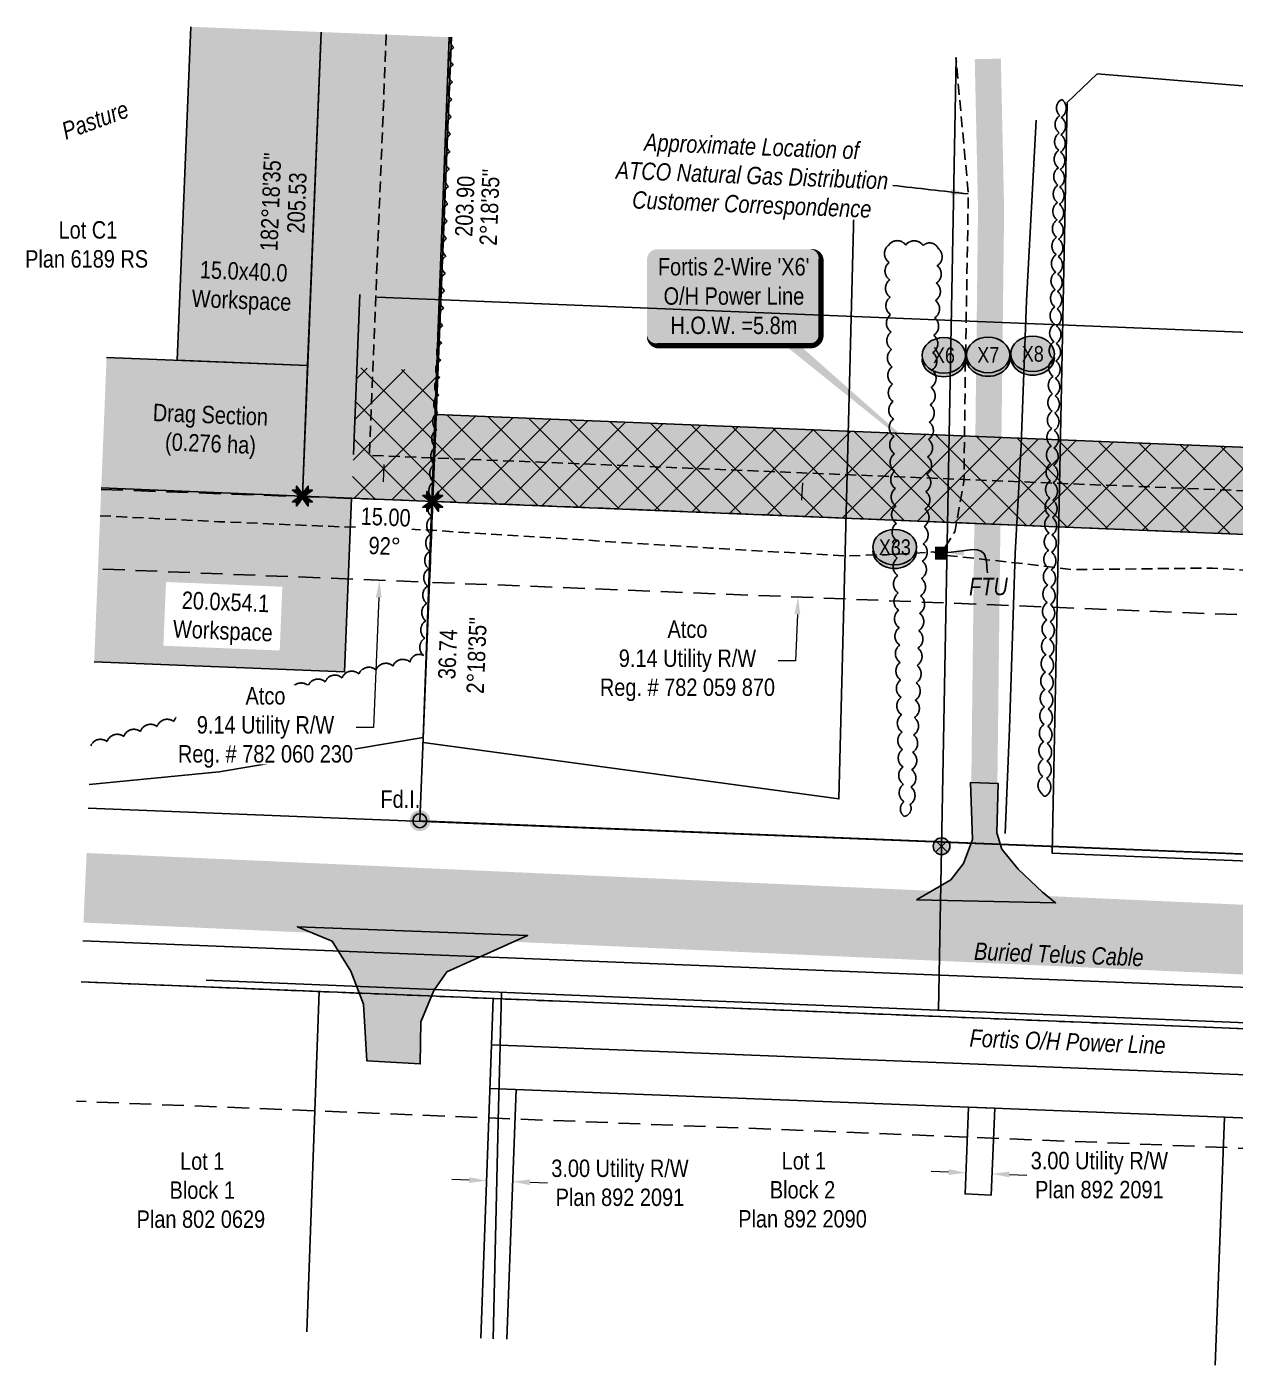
# Model space of a CAD drawing. Extents: x 309252 to 321570, y 5809412 to 5814891.
# Drawn here: x 312751 to 313446, y 5814014 to 5814783 of the extents above; entities that cross this region are included whole.
import ezdxf
from ezdxf.enums import TextEntityAlignment as Align

# ---------------------------------------------------------------- set-up
doc = ezdxf.new("R2010")
doc.units = 0
doc.header["$LTSCALE"] = 5
doc.header["$PDSIZE"] = 0.5
for name, pattern in [('0', [1, 1, 0]), ('foc-FLOWLINE', [3.75, 2.5, -1.25]), ('foc-TIELINE', [1.875, 1.25, -0.625]), ('UG_PIPE', [1.875, 1.25, -0.625])]:
    doc.linetypes.add(name, pattern=pattern)
doc.layers.get('Defpoints').update_dxf_attribs({"color": 9})
for name, color, linetype in [('AS-FENCE', 48, 'foc-FENCE'), ('AS-PIPE-UG', 44, 'UG_PIPE'), ('AS-PIPE-UG-T', 44, 'Continuous'), ('AS-POWER', 104, 'foc-POWER'), ('AS-POWER-EXISTING-PP', 72, 'Continuous'), ('AS-POWER-T', 104, 'Continuous'), ('AS-ROADS', 254, 'Continuous'), ('AS-TELEPHONE', 224, 'foc-TEL'), ('AS-TELEPHONE-T', 224, 'Continuous'), ('F-EZE', 190, 'foc-FLOWLINE'), ('F-RW', 190, 'Continuous'), ('L-BD', 7, 'Continuous'), ('L-BD1', 253, 'Continuous'), ('L-MON', 1, 'Continuous'), ('L-SEC', 7, 'Continuous'), ('L-TITLEDB', 4, 'Continuous'), ('L-TITLEDB-T', 4, 'Continuous'), ('P-CROSSINGS', 250, 'Continuous'), ('P-PROPOSED', 10, 'Continuous'), ('P-PROPOSED-H', 21, 'Continuous'), ('P-TEMP-BLUE-BORE-H', 131, 'Continuous'), ('P-TEMP-H', 41, 'Continuous'), ('P-TEMP-NO CUT-H', 104, 'Continuous'), ('P-TEMP-NO CUT-T', 143, 'Continuous'), ('P-TEMP_ACCESS ROAD', 46, 'Continuous'), ('P-TEMP_WORKSPACE', 46, 'Continuous'), ('T-BUSH', 110, '0'), ('T-TIE', 201, 'foc-TIELINE')]:
    doc.layers.add(name, color=color, linetype=linetype)
for name, color, linetype, lineweight in [('F-EZE-T', 190, 'Continuous', 9), ('F-RW-T', 190, 'Continuous', 9), ('P-TEMP-T', 46, 'Continuous', 18), ('T-TEXT', 48, 'Continuous', 18)]:
    doc.layers.add(name, color=color, linetype=linetype, lineweight=lineweight)
doc.styles.add('175L', font='ARIALN.TTF', dxfattribs={"height": 20})
doc.styles.add('80', font='ARIALN.TTF', dxfattribs={"height": 10})
doc.styles.add('80CG', font='ARIALN.TTF', dxfattribs={"height": 10})
doc.styles.add('80L', font='ARIALN.TTF', dxfattribs={"height": 10})
doc.styles.add('80LS', font='ARIALNI.TTF', dxfattribs={"height": 10})
doc.styles.add('BOLD', font='ARIALNB.TTF')
doc.styles.add('Crossing', font='ARIALN.TTF', dxfattribs={"height": 10})
doc.styles.add('foc-LtypeFont', font='ARIALN.TTF', dxfattribs={"height": 7.35})
doc.linetypes.add('foc-FENCE', pattern='A,10,-1,["X",foc-LtypeFont,S=0.2,R=0,X=-0.625,Y=-0.75],-1.24', length=12.24)
doc.linetypes.add('foc-POWER', pattern='A,6,-1,["P",foc-LtypeFont,S=0.2,R=0,X=-0.625,Y=-0.75],-1.24,4', length=12.24)
doc.linetypes.add('foc-TEL', pattern='A,2,-1,["T",foc-LtypeFont,S=0.2,R=0,X=-0.425,Y=-0.75],-1.24,8', length=12.24)
doc.dimstyles.new('Compass 5 000', dxfattribs={"dimscale": 5, "dimtxt": 9, "dimasz": 2, "dimexe": 0.2, "dimexo": 0.0625, "dimgap": 0.5, "dimtad": 0, "dimtih": 1, "dimtoh": 1, "dimzin": 0, "dimdsep": 46, "dimtxsty": '80CG', "dimcen": 0.1, "dimse1": 1, "dimse2": 1, "dimclrd": 256, "dimclrt": 256, "dimaunit": 1, "dimadec": 4, "dimazin": 0, "dimtfac": 0.06, "dimtofl": 0, "dimtmove": 0, "dimatfit": 1, "dimfxl": 0.2, "dimtolj": 1, "dimtzin": 0, "dimlwd": -1, "dimarcsym": 0})

# ---------------------------------------------------------------- blocks, each defined once
blk = doc.blocks.new('POWERPOLE')
h = blk.add_hatch(color=255)
edge = h.paths.add_edge_path()
edge.add_arc((0, 0), 0.96, 0, 360)
at = {"linetype": 'Continuous'}
for p, q in [((0.68, -0.68), (-0.68, 0.68)), ((-0.68, -0.68), (0.68, 0.68))]:
    blk.add_line(p, q, dxfattribs=at)
blk.add_circle((0, 0), 0.96, dxfattribs=at)
blk = doc.blocks.new('fdia')
at = {"color": 255, "const_width": 1}
blk.add_lwpolyline([(-0.5, 0, 1), (0.5, 0, 1)], format="xyb", close=True, dxfattribs=at)
blk = doc.blocks.new('Fdiaa')
blk.add_blockref('fdia', (0, 0))
blk = doc.blocks.new('fdib')
at = {"color": 1, "const_width": 1.6}
blk.add_lwpolyline([(-0.4, 0, 1), (0.4, 0, 1)], format="xyb", close=True, dxfattribs=at)
at = {"color": 1}
blk.add_circle((0, 0), 0.8, dxfattribs=at)
blk = doc.blocks.new('Fdibb')
blk.add_blockref('fdib', (0, 0))
blk = doc.blocks.new('fdicc')
for name in ['Fdibb', 'Fdiaa']:
    blk.add_blockref(name, (0, 0))
blk = doc.blocks.new('FDI')
blk.add_blockref('fdicc', (0, 0))
blk = doc.blocks.new('TEMP')
h = blk.add_hatch(color=255)
h.dxf.hatch_style = 1
h.paths.add_polyline_path([(0, 0.25), (-0.67, 1.15), (-0.67, 0.67), (-1.15, 0.67), (-0.25, 0), (-1.15, -0.67), (-0.67, -0.67), (-0.67, -1.15), (0, -0.25), (0.67, -1.15), (0.67, -0.67), (1.15, -0.67), (0.25, 0), (1.15, 0.67), (0.67, 0.67), (0.67, 1.15)])
h.paths.add_polyline_path([(0.57, 0.85), (0.57, 0.57), (0.85, 0.57), (0.08, 0), (0.85, -0.57), (0.57, -0.57), (0.57, -0.85), (0, -0.08), (-0.57, -0.85), (-0.57, -0.57), (-0.85, -0.57), (-0.08, 0), (-0.85, 0.57), (-0.57, 0.57), (-0.57, 0.85), (0, 0.08)], flags=16)
h = blk.add_hatch(color=1)
h.dxf.hatch_style = 1
h.paths.add_polyline_path([(0, 0.08), (-0.57, 0.85), (-0.57, 0.57), (-0.85, 0.57), (-0.08, 0), (-0.85, -0.57), (-0.57, -0.57), (-0.57, -0.85), (0, -0.08), (0.57, -0.85), (0.57, -0.57), (0.85, -0.57), (0.08, 0), (0.85, 0.57), (0.57, 0.57), (0.57, 0.85)])
at = {"color": 1}
for p, q in [((-0.08, 0), (0.08, 0)), ((0, 0.08), (0, -0.08))]:
    blk.add_line(p, q, dxfattribs=at)
at = {"color": 255, "flags": 128}
blk.add_lwpolyline([(-0.25, 0), (-1.15, 0.67), (-0.67, 0.67), (-0.67, 1.15), (0, 0.25), (0.67, 1.15), (0.67, 0.67), (1.15, 0.67), (0.25, 0), (1.15, -0.67), (0.67, -0.67), (0.67, -1.15), (0, -0.25), (-0.67, -1.15), (-0.67, -0.67), (-1.15, -0.67)], close=True, dxfattribs=at)
at = {"color": 1, "flags": 128}
blk.add_lwpolyline([(-0.08, 0), (-0.85, 0.57), (-0.57, 0.57), (-0.57, 0.85), (0, 0.08), (0.57, 0.85), (0.57, 0.57), (0.85, 0.57), (0.08, 0), (0.85, -0.57), (0.57, -0.57), (0.57, -0.85), (0, -0.08), (-0.57, -0.85), (-0.57, -0.57), (-0.85, -0.57)], close=True, dxfattribs=at)
blk = doc.blocks.new('*D497')
at = {"layer": 'Defpoints', "color": 0, "transparency": 16777216}
for p in [(312942.46, 5814628.12), (312937.74, 5814512.24), (314165.55, 5814462.25)]:
    blk.add_point(p, dxfattribs=at)
at = {"layer": 'P-TEMP-NO CUT-T', "color": 0, "lineweight": -2, "transparency": 16777216}
for p, q in [((312938.76, 5814537.22), (312942.5, 5814629.12)), ((314166.57, 5814487.23), (314170.31, 5814579.13))]:
    blk.add_line(p, q, dxfattribs=at)
at = {"layer": 'P-TEMP-NO CUT-T', "transparency": 16777216}
for p, q in [((312952.45, 5814627.72), (313494.2, 5814605.66)), ((314160.28, 5814578.54), (313652.23, 5814599.23))]:
    blk.add_line(p, q, dxfattribs=at)
for points in [[(312952.52, 5814629.38), (312952.38, 5814626.05), (312942.46, 5814628.12)], [(314160.35, 5814580.21), (314160.21, 5814576.88), (314170.27, 5814578.14)]]:
    blk.add_solid(points, dxfattribs=at)
at = {"layer": 'P-TEMP-NO CUT-T', "transparency": 16777216, "insert": (313573.21, 5814602.44), "char_height": 10, "attachment_point": 5, "rotation": 357.66854, "style": 'BOLD'}
blk.add_mtext('\\A1;{\\H1.4x;NO CUT ZONE 245.8}', dxfattribs=at)
blk = doc.blocks.new('*D523')
at = {"layer": 'Defpoints', "color": 0, "transparency": 16777216}
for p in [(312962.07, 5814511.25), (312953.75, 5814465.01), (312960.2, 5814464.75)]:
    blk.add_point(p, dxfattribs=at)
at = {"layer": 'F-EZE-T', "transparency": 16777216}
for p, q in [((312956.02, 5814521.5), (312956.42, 5814531.49)), ((312953.35, 5814455.02), (312950.35, 5814380.41)), ((312950.35, 5814380.41), (312940.35, 5814380.41))]:
    blk.add_line(p, q, dxfattribs=at)
for points in [[(312954.35, 5814521.56), (312957.68, 5814521.43), (312955.61, 5814511.51)], [(312951.68, 5814455.08), (312955.01, 5814454.95), (312953.75, 5814465.01)]]:
    blk.add_solid(points, dxfattribs=at)
at = {"layer": 'F-EZE-T', "transparency": 16777216, "insert": (312888.25, 5814380.41), "char_height": 10, "attachment_point": 5, "style": '80CG', "bg_fill": 3, "box_fill_scale": 1.1, "bg_fill_color": 256, "bg_fill_true_color": 13158600, "bg_fill_transparency": 0}
blk.add_mtext('\\A1;Atco\\P9.14 Utility R/W\\PReg. # 782 060 230', dxfattribs=at)
blk = doc.blocks.new('*D524')
at = {"layer": 'Defpoints', "color": 0, "transparency": 16777216}
for p in [(313198.5, 5814500.93), (313194.31, 5814455.34), (313196.67, 5814455.25)]:
    blk.add_point(p, dxfattribs=at)
at = {"layer": 'F-EZE-T', "transparency": 16777216}
for p, q in [((313196.55, 5814511.02), (313196.95, 5814521.01)), ((313193.91, 5814445.35), (313192.84, 5814418.69)), ((313192.84, 5814418.69), (313182.84, 5814418.69))]:
    blk.add_line(p, q, dxfattribs=at)
for points in [[(313194.88, 5814511.08), (313198.21, 5814510.95), (313196.15, 5814501.02)], [(313192.24, 5814445.42), (313195.58, 5814445.29), (313194.31, 5814455.34)]]:
    blk.add_solid(points, dxfattribs=at)
at = {"layer": 'F-EZE-T', "transparency": 16777216, "insert": (313130.74, 5814418.69), "char_height": 10, "attachment_point": 5, "style": '80CG'}
blk.add_mtext('\\A1;Atco\\P9.14 Utility R/W\\PReg. # 782 059 870', dxfattribs=at)
blk = doc.blocks.new('*D525')
at = {"layer": 'Defpoints', "color": 0, "transparency": 16777216}
for p in [(313015.49, 5814125.49), (313030.48, 5814124.94), (313030.28, 5814119.41)]:
    blk.add_point(p, dxfattribs=at)
at = {"layer": 'F-RW-T', "transparency": 16777216}
for p, q in [((313005.29, 5814120.33), (312995.3, 5814120.7)), ((313040.27, 5814119.05), (313050.26, 5814118.68))]:
    blk.add_line(p, q, dxfattribs=at)
for points in [[(313005.35, 5814122), (313005.23, 5814118.67), (313015.29, 5814119.97)], [(313040.33, 5814120.71), (313040.21, 5814117.38), (313030.28, 5814119.41)]]:
    blk.add_solid(points, dxfattribs=at)
at = {"layer": 'F-RW-T', "transparency": 16777216, "insert": (313091.95, 5814118.68), "char_height": 10, "attachment_point": 5, "style": '80CG'}
blk.add_mtext('\\A1;3.00 Utility R/W\\PPlan 892 2091', dxfattribs=at)
blk = doc.blocks.new('*D526')
at = {"layer": 'Defpoints', "color": 0, "transparency": 16777216}
for p in [(313291.26, 5814136.09), (313306.24, 5814135.49), (313305.77, 5814123.92)]:
    blk.add_point(p, dxfattribs=at)
at = {"layer": 'F-RW-T', "transparency": 16777216}
for p, q in [((313280.8, 5814124.92), (313270.81, 5814125.32)), ((313315.77, 5814123.51), (313325.76, 5814123.11))]:
    blk.add_line(p, q, dxfattribs=at)
for points in [[(313280.87, 5814126.59), (313280.73, 5814123.26), (313290.79, 5814124.52)], [(313315.83, 5814125.18), (313315.7, 5814121.85), (313305.77, 5814123.92)]]:
    blk.add_solid(points, dxfattribs=at)
at = {"layer": 'F-RW-T', "transparency": 16777216, "insert": (313367.45, 5814123.11), "char_height": 10, "attachment_point": 5, "style": '80CG'}
blk.add_mtext('\\A1;3.00 Utility R/W\\PPlan 892 2091', dxfattribs=at)
blk = doc.blocks.new('*U549')
h = blk.add_hatch(color=255)
edge = h.paths.add_edge_path()
edge.add_line((-44, -28.5), (44, -28.5))
edge.add_arc((44, -22.5), 6, 270, 360)
edge.add_line((50, -22.5), (50, 21))
edge.add_arc((44, 21), 6, 0, 90)
edge.add_line((44, 27), (-44, 27))
edge.add_arc((-44, 21), 6, 90, 180)
edge.add_line((-50, 21), (-50, -22.5))
edge.add_arc((-44, -22.5), 6, 180, 270)
at = {"color": 104, "flags": 128}
blk.add_lwpolyline([(-44, -28.5, 3, 3, 0), (44, -28.5, 3, 3, 0.414214), (50, -22.5, 3, 3, 0), (50, 21, 3, 0, 0.414214), (44, 27, 0, 0, 0), (-44, 27, 0, 0, 0.414214), (-50, 21, 0, 0, 0), (-50, -22.5, 0, 3, 0.414214)], format="xyseb", close=True, dxfattribs=at)
blk.add_lwpolyline([(123.19, -103.71, 0, 7.5, 0), (0, 0, 0, 0, 0)], format="xyseb", dxfattribs=at)
at = {"color": 104, "style": '80'}
blk.add_attdef('ENTER_TEXT_001', (-26.85, -4.92), '', height=10, dxfattribs=at)
blk = doc.blocks.new('xing2')
h = blk.add_hatch(color=50)
h.dxf.hatch_style = 1
edge = h.paths.add_edge_path()
edge.add_ellipse((0, 0), major_axis=(-12.5, 0), ratio=0.816297, start_angle=0, end_angle=360)
h = blk.add_hatch(color=250)
h.dxf.hatch_style = 1
edge = h.paths.add_edge_path()
edge.add_ellipse((0, -2.05), major_axis=(-12.5, 0), ratio=0.816297, start_angle=0, end_angle=180)
edge.add_line((12.5, -2.05), (12.5, 0))
edge.add_ellipse((0, 0), major_axis=(-12.5, 0), ratio=0.816297, start_angle=0, end_angle=180, ccw=False)
edge.add_line((-12.5, 0), (-12.5, -2.05))
at = {"color": 250}
blk.add_ellipse((0, 0), major_axis=(-12.5, 0), ratio=0.816297, dxfattribs=at)
blk.add_ellipse((0, -2.05), major_axis=(-12.5, 0), ratio=0.816297, start_param=0, end_param=3.141593, dxfattribs=at)
at = {"color": 250, "style": 'Crossing'}
blk.add_attdef('CROSSING', text='', height=9, dxfattribs=at).set_placement((0.09, 0.02), align=Align.MIDDLE_CENTER)
at = {"color": 250, "style": 'Crossing', "flags": 1}
for tag, p in [('OWNER', (0.09, -12.49)), ('DESCRIPTION', (0.09, -25.77)), ('LOCATION', (0.09, -39.3)), ('DWG_REF', (0.09, -52.84))]:
    blk.add_attdef(tag, text='', height=9, dxfattribs=at).set_placement(p, align=Align.MIDDLE_CENTER)

msp = doc.modelspace()

# ---------------------------------------------------------------- hatches: boundary and pattern name
at = {"layer": 'AS-PIPE-UG'}
h = msp.add_hatch(color=256, dxfattribs=at)
h.dxf.hatch_style = 1
h.paths.add_polyline_path([(313273.032, 5814484.387), (313279.483, 5814484.387), (313279.483, 5814476.741), (313273.032, 5814476.741)])
at = {"layer": 'AS-ROADS'}
h = msp.add_hatch(color=256, dxfattribs=at)
h.dxf.hatch_style = 1
h.paths.add_polyline_path([(313262.409, 5814281.337), (313282.091, 5814292.907), (313289.327, 5814302.164), (313294.537, 5814316.049), (313293.379, 5814348.737), (313309.299, 5814348.159), (313308.431, 5814319.81), (313311.325, 5814310.553), (313320.877, 5814298.982), (313334.77, 5814285.676), (313342.296, 5814279.601)])
h = msp.add_hatch(color=256, dxfattribs=at)
h.dxf.hatch_style = 1
h.paths.add_polyline_path([(312946.501, 5814188.88), (312944.644, 5814221.365), (312937.214, 5814240.392), (312926.534, 5814257.563), (312906.567, 5814265.916), (313038.907, 5814260.811), (312992.472, 5814239.928), (312985.042, 5814229.254), (312977.613, 5814211.155), (312977.148, 5814187.024)])
at = {"layer": 'P-PROPOSED-H'}
h = msp.add_hatch(color=256, dxfattribs=at)
h.dxf.hatch_style = 1
h.paths.add_polyline_path([(312986.406, 5814560.292), (312995.147, 5814777.008), (312920.215, 5814780.031), (312909.46, 5814513.388), (314144.192, 5814463.117), (314180.049, 5814304.439), (314236.947, 5814302.154), (314201.097, 5814460.8), (314183.979, 5814536.553), (313789.441, 5814552.616), (313788.344, 5814527.642)])
at = {"layer": 'P-TEMP-BLUE-BORE-H'}
msp.add_hatch(color=256, dxfattribs=at).paths.add_polyline_path([(312940.794, 5814587.168), (312937.743, 5814512.237), (314165.552, 5814462.248), (314168.602, 5814537.179), (313789.441, 5814552.616), (313788.344, 5814527.642), (312986.406, 5814560.292), (312987.413, 5814585.27)])
at = {"layer": 'P-TEMP-H'}
h = msp.add_hatch(color=256, dxfattribs=at)
h.dxf.hatch_style = 1
h.paths.add_polyline_path([(312920.215, 5814780.031), (312845.283, 5814783.053), (312837.551, 5814591.371), (312912.482, 5814588.321)])
h = msp.add_hatch(color=256, dxfattribs=at)
h.dxf.hatch_style = 1
h.paths.add_polyline_path([(312796.944, 5814593.025), (312793.894, 5814518.094), (312909.46, 5814513.388), (312912.482, 5814588.321)])
h = msp.add_hatch(color=256, dxfattribs=at)
h.dxf.hatch_style = 1
h.paths.add_polyline_path([(312793.894, 5814518.094), (312789.826, 5814418.186), (312933.675, 5814412.329), (312937.743, 5814512.237)])
at = {"layer": 'P-TEMP-NO CUT-H', "ltscale": 2.5}
h = msp.add_hatch(dxfattribs=at)
h.set_pattern_fill('ANSI37', color=256, scale=5)
h.set_pattern_definition([(45, (4057.786, 2260.337), (-11.22532015, 11.22532015), []), (135, (4057.786, 2260.337), (-11.22532015, -11.22532015), [])])
h.paths.add_polyline_path([(312940.794, 5814587.168), (312937.743, 5814512.237), (314165.552, 5814462.248), (314168.602, 5814537.179), (313788.576, 5814552.651), (313787.563, 5814527.674), (312986.406, 5814560.292), (312987.413, 5814585.27)])

# ---------------------------------------------------------------- linework, layer by layer
at = {"layer": 'AS-FENCE', "flags": 128}
for points in [[(312993.72, 5814777.066), (312988.188, 5814630.805), (312978.843, 5814374.66), (312861.683, 5814354.87), (312786.945, 5814347.561)], [(313798.014, 5814744.623), (313778.063, 5814290.28), (313340.303, 5814308.24), (313348.903, 5814739.445), (313366.218, 5814756.075), (313609.723, 5814735.89), (313611.202, 5814752.158)], [(313203.713, 5814683.54), (313226.628, 5814683), (313217.808, 5814339.325), (312978.838, 5814371.74)]]:
    msp.add_lwpolyline(points, dxfattribs=at)
at = {"layer": 'AS-PIPE-UG', "flags": 128}
for points in [[(313278.668, 5814483.895), (313284.363, 5814492.805), (313287.483, 5814509.93), (313289.648, 5814522.005), (313290.418, 5814585.32), (313292.133, 5814686.965), (313285.02, 5814765.316)], [(312793.168, 5814502.052), (312861.558, 5814498.64), (312924.578, 5814495.98), (312978.843, 5814494), (313144.123, 5814483.475), (313221.103, 5814479.04), (313245.113, 5814479.67), (313271.723, 5814481.275), (313278.768, 5814479.395), (313323.893, 5814474.53), (313351.343, 5814471.125), (313432.403, 5814471.995), (313570.793, 5814463.67), (313786.548, 5814455.125), (313817.923, 5814454.04), (313842.303, 5814452.185), (313875.838, 5814450.73), (313913.448, 5814451.635), (314020.688, 5814441.425), (314103.158, 5814440.965), (314211.273, 5814440.2), (314248.568, 5814439.82), (314257.338, 5814434.5), (314257.293, 5814425.075), (314256.183, 5814410.055), (314255.158, 5814386.115), (314254.243, 5814360.035), (314253.153, 5814348.455), (314253.598, 5814342.21), (314256.678, 5814338.06), (314282.493, 5814337.14), (314315.108, 5814338.84), (314367.048, 5814337.445), (314423.348, 5814335.745), (314485.623, 5814334.85)]]:
    msp.add_lwpolyline(points, dxfattribs=at)
at = {"layer": 'AS-POWER', "flags": 128}
for points in [[(313275.044, 5814217.862), (313285.085, 5814765.428)], [(312854.12, 5814235.142), (313993.788, 5814188.355), (314597.082, 5814164.888)], [(313019.003, 5814029.128), (313022.211, 5814162.152), (313022.208, 5814162.187), (313022.698, 5814182.712), (313023.81, 5814228.176)]]:
    msp.add_lwpolyline(points, dxfattribs=at)
at = {"layer": 'AS-ROADS', "flags": 128}
for points, const_width in [([(313301.339, 5814348.448), (313305.219, 5814678.097), (313303.343, 5814764.577)], 14.999), ([(314598.877, 5814208.916), (314278.724, 5814221.401), (312784.556, 5814288.267)], 39.996)]:
    msp.add_lwpolyline(points, dxfattribs=dict(at, const_width=const_width))
for points in [[(313262.409, 5814281.337), (313282.091, 5814292.907), (313289.327, 5814302.164), (313294.537, 5814316.049), (313293.379, 5814348.737), (313309.299, 5814348.159), (313308.431, 5814319.81), (313311.325, 5814310.553), (313320.877, 5814298.982), (313334.77, 5814285.676), (313342.296, 5814279.601)], [(312946.501, 5814188.88), (312944.644, 5814221.365), (312937.214, 5814240.392), (312926.534, 5814257.563), (312906.567, 5814265.916), (313038.907, 5814260.811), (312992.472, 5814239.928), (312985.042, 5814229.254), (312977.613, 5814211.155), (312977.148, 5814187.024)]]:
    msp.add_lwpolyline(points, close=True, dxfattribs=at)
at = {"layer": 'AS-TELEPHONE', "flags": 128}
for points in [[(313313.378, 5814319.515), (313315.788, 5814379.71), (313319.098, 5814480.405), (313322.588, 5814542.73), (313325.623, 5814625.545), (313331.183, 5814729.435)], [(312783.33, 5814257.838), (313994.133, 5814209.365), (314073.898, 5814206.41), (314172.883, 5814203.145), (314239.628, 5814200.205), (314285.683, 5814198.72), (314342.183, 5814196.115), (314417.798, 5814192.665), (314457.738, 5814188.965), (314597.824, 5814183.331)]]:
    msp.add_lwpolyline(points, dxfattribs=at)
at = {"layer": 'F-EZE', "flags": 128}
for points in [[(312793.856, 5814517.182), (312984.391, 5814510.338), (312982.516, 5814463.851), (312791.997, 5814471.504)], [(312782.376, 5814234.148), (314277.648, 5814173.915), (314275.126, 5814105.368), (312779.615, 5814165.61)]]:
    msp.add_lwpolyline(points, dxfattribs=at)
at = {"layer": 'F-EZE'}
msp.add_lwpolyline([(313783.667, 5814431.672), (312982.516, 5814463.851), (312984.391, 5814510.338), (313785.536, 5814477.72)], close=True, dxfattribs=at)
at = {"layer": 'F-RW', "flags": 128}
msp.add_lwpolyline([(313032.228, 5814172.42), (313026.943, 5814028.837)], dxfattribs=at)
msp.add_lwpolyline([(313292.308, 5814162.265), (313290.303, 5814112.31), (313305.283, 5814111.71), (313307.293, 5814161.67)], close=True, dxfattribs=at)
at = {"layer": 'L-SEC', "flags": 128}
for points in [[(312786.4, 5814334.049), (314281.697, 5814274.425)], [(312782.376, 5814234.148), (314596.928, 5814161.054)]]:
    msp.add_lwpolyline(points, dxfattribs=at)
at = {"layer": 'L-TITLEDB', "flags": 128}
for points in [[(314301.928, 5814724.175), (314283.303, 5814300.325), (313779.158, 5814320.54), (313778.103, 5814294.54), (312976.988, 5814326.815), (312995.147, 5814777.008)], [(312912.021, 5814033.052), (312919.177, 5814228.637), (312782.376, 5814234.148)], [(313011.953, 5814029.387), (313018.158, 5814198), (314276.688, 5814148.036)], [(313017.233, 5814173.015), (313439.288, 5814156.37)], [(313434.062, 5814013.903), (313439.288, 5814156.37)], [(313439.288, 5814156.37), (314273.858, 5814122.89)]]:
    msp.add_lwpolyline(points, dxfattribs=at)
at = {"layer": 'L-TITLEDB-T'}
msp.add_line((313018.158, 5814198), (313019.143, 5814224.61), dxfattribs=at)
at = {"layer": 'P-TEMP_ACCESS ROAD', "flags": 128}
msp.add_lwpolyline([(312845.283, 5814783.053), (312837.551, 5814591.371), (312912.482, 5814588.321), (312920.215, 5814780.031)], dxfattribs=at)
at = {"layer": 'P-TEMP_WORKSPACE', "flags": 128}
msp.add_lwpolyline([(312793.814, 5814518.097), (312909.46, 5814513.388), (312912.482, 5814588.321), (312912.51, 5814588.32), (312796.833, 5814593.029)], dxfattribs=at)
at = {"layer": 'T-BUSH', "flags": 128}
msp.add_lwpolyline([(312994.157, 5814777.048, 0.276574), (312996.498, 5814771.229, 0.5205671), (312996.121, 5814761.237, 0.5205671), (312995.744, 5814751.245, 0.5205671), (312995.367, 5814741.253, 0.5205671), (312994.99, 5814731.261, 0.5205671), (312994.612, 5814721.269, 0.5205671), (312994.235, 5814711.277, 0.5205671), (312993.858, 5814701.285, 0.5205671), (312993.481, 5814691.293, 0.5205671), (312993.104, 5814681.301, 0.5205671), (312992.727, 5814671.31, 0.5205671), (312992.35, 5814661.318, 0.5205671), (312991.973, 5814651.326, 0.5205671), (312991.596, 5814641.334, 0.5205671), (312991.219, 5814631.342, 0.5205671), (312990.659, 5814621.358, 0.5205671), (312990.088, 5814611.376, 0.5205671), (312989.516, 5814601.393, 0.5205671), (312988.945, 5814591.41, 0.5205671), (312988.373, 5814581.427, 0.5205671), (312987.802, 5814571.445, 0.5205671), (312987.23, 5814561.462, 0.5205671), (312986.658, 5814551.479, 0.5205671), (312986.087, 5814541.496, 0.5205671), (312985.515, 5814531.514, 0.5205671), (312984.944, 5814521.531, 0.5205671), (312984.372, 5814511.548, 0.5205671), (312983.801, 5814501.565, 0.5205671), (312983.229, 5814491.583, 0.5205671), (312982.658, 5814481.6, 0.5205671), (312982.086, 5814471.617, 0.5205671), (312981.514, 5814461.635, 0.5205671), (312980.943, 5814451.652, 0.5205671), (312980.371, 5814441.669, 0.5205671), (312979.8, 5814431.686, 0.5205671), (312979.228, 5814421.704, 0.5205671), (312971.235, 5814417.971, 0.5205671), (312961.495, 5814415.709, 0.5205671), (312951.755, 5814413.448, 0.5205671), (312942.015, 5814411.186, 0.5205671), (312932.275, 5814408.924, 0.5205671), (312922.535, 5814406.663, 0.5205671), (312912.795, 5814404.401, 0.5205671), (312903.056, 5814402.139, 0.5205671), (312893.316, 5814399.878, 0.5205671), (312883.576, 5814397.616, 0.5205671), (312873.849, 5814395.304, 0.5205671), (312864.273, 5814392.427, 0.5205671), (312854.697, 5814389.55, 0.5205671), (312845.12, 5814386.673, 0.5205671), (312835.544, 5814383.796, 0.5205671), (312825.968, 5814380.918, 0.5205671), (312816.392, 5814378.041, 0.5205671), (312806.816, 5814375.164, 0.5205671), (312797.239, 5814372.287, 0.4941808), (312787.844, 5814369.889, 0.4941808)], format="xyb", dxfattribs=at)
for points in [[(313345.799, 5814741.318, 0.5205671), (313344.697, 5814732.064, 0.5205671), (313344.439, 5814722.068, 0.5205671), (313344.182, 5814712.072, 0.5205671), (313343.924, 5814702.077, 0.5205671), (313343.666, 5814692.081, 0.5205671), (313343.409, 5814682.085, 0.5205671), (313343.151, 5814672.089, 0.5205671), (313342.893, 5814662.093, 0.5205671), (313342.636, 5814652.098, 0.5205671), (313342.378, 5814642.102, 0.5205671), (313342.12, 5814632.106, 0.5205671), (313341.863, 5814622.11, 0.5205671), (313341.605, 5814612.115, 0.5205671), (313341.347, 5814602.119, 0.5205671), (313341.09, 5814592.123, 0.5205671), (313340.832, 5814582.127, 0.5205671), (313340.574, 5814572.132, 0.5205671), (313340.317, 5814562.136, 0.5205671), (313340.059, 5814552.14, 0.5205671), (313339.801, 5814542.144, 0.5205671), (313339.544, 5814532.149, 0.5205671), (313339.286, 5814522.153, 0.5205671), (313339.028, 5814512.157, 0.5205671), (313338.771, 5814502.161, 0.5205671), (313338.513, 5814492.165, 0.5205671), (313338.255, 5814482.17, 0.5205671), (313337.998, 5814472.174, 0.5205671), (313337.74, 5814462.178, 0.5205671), (313337.482, 5814452.182, 0.5205671), (313337.224, 5814442.187, 0.5205671), (313336.967, 5814432.191, 0.5205671), (313336.709, 5814422.195, 0.5205671), (313336.451, 5814412.199, 0.5205671), (313336.194, 5814402.204, 0.5205671), (313335.936, 5814392.208, 0.5205671), (313335.678, 5814382.212, 0.5205671), (313335.421, 5814372.216, 0.5205671), (313335.163, 5814362.221, 0.5205671), (313334.905, 5814352.225, 0.5205671), (313334.648, 5814342.229, 0.5205671), (313336.845, 5814341.118, 0.5205671), (313337.069, 5814351.114, 0.5205671), (313337.292, 5814361.111, 0.5205671), (313337.516, 5814371.107, 0.5205671), (313337.74, 5814381.104, 0.5205671), (313337.963, 5814391.101, 0.5205671), (313338.187, 5814401.097, 0.5205671), (313338.411, 5814411.094, 0.5205671), (313338.634, 5814421.09, 0.5205671), (313338.858, 5814431.087, 0.5205671), (313339.082, 5814441.084, 0.5205671), (313339.305, 5814451.08, 0.5205671), (313339.529, 5814461.077, 0.5205671), (313339.753, 5814471.073, 0.5205671), (313339.976, 5814481.07, 0.5205671), (313340.2, 5814491.066, 0.5205671), (313340.424, 5814501.063, 0.5205671), (313340.647, 5814511.06, 0.5205671), (313340.871, 5814521.056, 0.5205671), (313341.095, 5814531.053, 0.5205671), (313341.318, 5814541.049, 0.5205671), (313341.542, 5814551.046, 0.5205671), (313341.765, 5814561.043, 0.5205671), (313341.989, 5814571.039, 0.5205671), (313342.213, 5814581.036, 0.5205671), (313342.436, 5814591.032, 0.5205671), (313342.66, 5814601.029, 0.5205671), (313342.884, 5814611.025, 0.5205671), (313343.107, 5814621.022, 0.5205671), (313343.331, 5814631.019, 0.5205671), (313343.555, 5814641.015, 0.5205671), (313343.778, 5814651.012, 0.5205671), (313344.002, 5814661.008, 0.5205671), (313344.226, 5814671.005, 0.5205671), (313344.449, 5814681.002, 0.5205671), (313344.673, 5814690.998, 0.5205671), (313344.897, 5814700.995, 0.5205671), (313345.12, 5814710.991, 0.5205671), (313345.344, 5814720.988, 0.5205671), (313345.568, 5814730.984, 0.5205671)], [(313255.397, 5814329.285, 0.5205671), (313258.648, 5814336.169, 0.5205671), (313259.152, 5814346.155, 0.5205671), (313259.655, 5814356.141, 0.5205671), (313260.158, 5814366.128, 0.5205671), (313260.661, 5814376.114, 0.5205671), (313261.164, 5814386.101, 0.5205671), (313261.668, 5814396.087, 0.5205671), (313262.171, 5814406.073, 0.5205671), (313262.674, 5814416.06, 0.5205671), (313263.177, 5814426.046, 0.5205671), (313263.681, 5814436.033, 0.5205671), (313264.184, 5814446.019, 0.5205671), (313264.687, 5814456.006, 0.5205671), (313265.19, 5814465.992, 0.5205671), (313265.694, 5814475.978, 0.5205671), (313266.197, 5814485.965, 0.5205671), (313266.7, 5814495.951, 0.5205671), (313267.203, 5814505.938, 0.5205671), (313267.706, 5814515.924, 0.5205671), (313268.21, 5814525.91, 0.5205671), (313268.713, 5814535.897, 0.5205671), (313269.216, 5814545.883, 0.5205671), (313269.719, 5814555.87, 0.5205671), (313270.223, 5814565.856, 0.5205671), (313270.726, 5814575.843, 0.5205671), (313271.229, 5814585.829, 0.5205671), (313271.732, 5814595.815, 0.5205671), (313272.236, 5814605.802, 0.5205671), (313272.739, 5814615.788, 0.5205671), (313273.242, 5814625.775, 0.5205671), (313273.745, 5814635.761, 0.5205671), (313274.248, 5814645.747, 0.5205671), (313274.752, 5814655.734, 0.5205671), (313266.14, 5814657.31, 0.5205671), (313256.145, 5814657.61, 0.5205671), (313246.436, 5814657.624, 0.5205671), (313246.709, 5814647.628, 0.5205671), (313246.981, 5814637.633, 0.5205671), (313247.254, 5814627.638, 0.5205671), (313247.527, 5814617.642, 0.5205671), (313247.8, 5814607.647, 0.5205671), (313248.073, 5814597.652, 0.5205671), (313248.345, 5814587.656, 0.5205671), (313248.618, 5814577.661, 0.5205671), (313248.891, 5814567.666, 0.5205671), (313249.164, 5814557.67, 0.5205671), (313249.437, 5814547.675, 0.5205671), (313249.71, 5814537.679, 0.5205671), (313249.982, 5814527.684, 0.5205671), (313250.255, 5814517.689, 0.5205671), (313250.528, 5814507.693, 0.5205671), (313250.801, 5814497.698, 0.5205671), (313251.074, 5814487.703, 0.5205671), (313251.346, 5814477.707, 0.5205671), (313251.619, 5814467.712, 0.5205671), (313251.892, 5814457.717, 0.5205671), (313252.165, 5814447.721, 0.5205671), (313252.438, 5814437.726, 0.5205671), (313252.71, 5814427.73, 0.5205671), (313252.983, 5814417.735, 0.5205671), (313253.256, 5814407.74, 0.5205671), (313253.529, 5814397.744, 0.5205671), (313253.802, 5814387.749, 0.5205671), (313254.074, 5814377.754, 0.5205671), (313254.347, 5814367.758, 0.5205671), (313254.62, 5814357.763, 0.5205671), (313254.893, 5814347.768, 0.5205671), (313255.166, 5814337.772, 0.5205671)]]:
    msp.add_lwpolyline(points, format="xyb", close=True, dxfattribs=at)
at = {"layer": 'T-TIE', "flags": 128}
msp.add_lwpolyline([(312957.681, 5814778.519), (312947.933, 5814536.84), (313811.526, 5814501.68), (314152.542, 5814487.796), (314171.791, 5814438.769), (314183.662, 5814408.536)], dxfattribs=at)

# ---------------------------------------------------------------- block references
at = {"layer": 'AS-POWER-EXISTING-PP', "xscale": 4.999542700000028, "yscale": 4.999542700000028, "zscale": 4.999542700000028}
msp.add_blockref('POWERPOLE', (313276.773, 5814312.135), dxfattribs=at)
at = {"layer": 'AS-POWER-T'}
ref = msp.add_blockref('*U549', (313157.5, 5814628.254), dxfattribs=dict(at, xscale=0.99990854, yscale=0.99990854, zscale=0.99990854))
ref.add_attrib('ENTER_TEXT_001', "Fortis 2-Wire 'X6'", (313113.735, 5814640.162), dxfattribs={"layer": '0', "color": 104, "height": 9.99909, "style": '80'})
ref.add_attrib('ENTER_TEXT_002', 'O/H Power Line', (313117.033, 5814623.319), dxfattribs={"layer": '0', "color": 104, "height": 9.99909, "style": '80'})
ref.add_attrib('ENTER_TEXT_003', 'H.O.W. =5.8m', (313120.982, 5814606.477), dxfattribs={"layer": '0', "color": 104, "height": 9.99909, "style": '80'})
at = {"layer": 'L-MON', "xscale": 4.999542700000003, "yscale": 4.999542700000003, "zscale": 4.999542700000003}
for name, p in [('TEMP', (312984.391, 5814510.338)), ('FDI', (312976.988, 5814326.815))]:
    msp.add_blockref(name, p, dxfattribs=at)
at = {"layer": 'P-CROSSINGS'}
for p, values in [((313278.057, 5814594.227), {'CROSSING': 'X6'}), ((313303.515, 5814594.459), {'CROSSING': 'X7'}), ((313329.076, 5814595.087), {'CROSSING': 'X8'}), ((313249.83, 5814483.981), {'CROSSING': 'X33'})]:
    msp.add_blockref('xing2', p, dxfattribs=at).add_auto_attribs(values)

# ---------------------------------------------------------------- texts
at = {"layer": 'AS-POWER-T', "insert": (313292.756, 5814207.003), "char_height": 9.99909, "attachment_point": 1, "rotation": 357.796093, "style": '175L'}
msp.add_mtext_dynamic_manual_height_columns('\\pi0.32623;{\\fArial Narrow|b0|i1|c0|p34;Fortis O/H Power Line}', width=112.4908, gutter_width=100, heights=[0], dxfattribs=at)
at = {"layer": 'AS-TELEPHONE-T', "insert": (313295.366, 5814256.894), "char_height": 9.99909, "attachment_point": 1, "rotation": 357.797419, "style": '175L'}
msp.add_mtext_dynamic_manual_height_columns('\\pi0.29895;{\\fArial Narrow|b0|i1|c0|p34;Buried Telus Cable}', width=97.22617, gutter_width=100, heights=[0], dxfattribs=at)
at = {"layer": 'L-BD', "insert": (312987.925, 5814422.669), "char_height": 9.9991, "width": 44.40512, "attachment_point": 2, "rotation": 87.6764, "style": '80L'}
msp.add_mtext("36.74\\P2°18'35'' ", dxfattribs=at)
at = {"layer": 'L-BD1', "style": '80L'}
for s, height, p in [("182°18'35''", 9.99909, (312891.26, 5814682.423)), ("2°18'35''", 9.9991, (313017.032, 5814679.329)), ('205.53', 9.9991, (312906.246, 5814681.818)), ('203.90', 9.9991, (313002.795, 5814679.904))]:
    msp.add_text(s, height=height, rotation=87.6901, dxfattribs=at).set_placement(p, align=Align.MIDDLE)
at = {"layer": 'L-MON', "insert": (312927.153, 5814344.207), "char_height": 9.99909, "attachment_point": 1, "style": '80L'}
msp.add_mtext_dynamic_manual_height_columns('\\pi27.146;Fd.I.', width=48.12595, gutter_width=50, heights=[0], dxfattribs=at)
at = {"layer": 'L-TITLEDB-T', "char_height": 9.99909, "attachment_point": 1, "style": '80L'}
for s, width, insert in [('\\pi61.029;Lot C1\\P\\pi41.829;Plan 6189 RS', 152.86655, (312708.303, 5814671.325)), ('\\pi25.467;Lot 1\\P\\pi19.438;Block 1\\P\\pi0.49329;Plan 802 0629', 73.47653, (312813.691, 5814136.192)), ('\\pi65.162;Lot 1\\P\\pi58.376;Block 2\\P\\pi40.212;Plan 892 2090', 152.86655, (313119.715, 5814136.389))]:
    msp.add_mtext_dynamic_manual_height_columns(s, width=width, gutter_width=50, heights=[0], dxfattribs=dict(at, insert=insert))
at = {"layer": 'P-TEMP-T', "style": '80L'}
for s, height, p in [('Drag Section', 9.99909, (312823.36, 5814556.503)), ('(0.276 ha)', 9.9991, (312830.388, 5814539.668))]:
    msp.add_text(s, height=height, rotation=357.668537, dxfattribs=at).set_placement(p)
at = {"layer": 'P-TEMP-T', "insert": (312842.317, 5814648.91), "char_height": 9.99909, "attachment_point": 1, "rotation": 357.668537, "style": '80L'}
msp.add_mtext_dynamic_manual_height_columns('\\pi8.4936;15.0x40.0\\P\\pi4.4387;Workspace', width=65.5161, gutter_width=50, heights=[0], dxfattribs=at)
at = {"layer": 'T-TEXT', "style": '80LS'}
msp.add_text('Pasture', height=9.9991, rotation=20, dxfattribs=at).set_placement((312790.362, 5814729.461), align=Align.MIDDLE_CENTER)
at = {"layer": 'T-TEXT', "insert": (313292.241, 5814466.392), "char_height": 9.99909, "attachment_point": 1, "style": '80L'}
msp.add_mtext_dynamic_manual_height_columns('\\pi0.32727;{\\fArial Narrow|b0|i1|c0|p34;FTU}', width=22.73984, gutter_width=50, heights=[0], dxfattribs=at)

# ---------------------------------------------------------------- dimensions: what is measured, and where the dimension line sits
at = {"layer": 'F-EZE-T'}
dim = msp.add_linear_dim(base=(313194.311, 5814455.344), p1=(313198.503, 5814500.929), p2=(313196.668, 5814455.25), angle=267.699857, text='Atco\\P9.14 Utility R/W\\PReg. # 782 059 870', dimstyle='Compass 5 000', dxfattribs=at)
dim.commit()
dim.dimension.update_dxf_attribs({"geometry": '*D524', "text_midpoint": (313130.738, 5814418.693), "dimtype": 161})
at = {"layer": 'F-RW-T'}
dim = msp.add_linear_dim(base=(313305.774, 5814123.916), p1=(313291.257, 5814136.091), p2=(313306.24, 5814135.488), angle=357.696108, text='3.00 Utility R/W\\PPlan 892 2091', dimstyle='Compass 5 000', dxfattribs=at)
dim.commit()
dim.dimension.update_dxf_attribs({"geometry": '*D526', "text_midpoint": (313367.446, 5814123.112), "dimtype": 161})
dim = msp.add_aligned_dim(p1=(313015.489, 5814125.489), p2=(313030.48, 5814124.937), distance=-5.528, text='3.00 Utility R/W\\PPlan 892 2091', dimstyle='Compass 5 000', dxfattribs=at)
dim.commit()
dim.dimension.update_dxf_attribs({"geometry": '*D525', "text_midpoint": (313091.952, 5814118.678)})
at = {"layer": 'P-TEMP-NO CUT-T'}
dim = msp.add_linear_dim(base=(312942.461, 5814628.125), p1=(314165.552, 5814462.248), p2=(312937.743, 5814512.237), angle=177.668537, text='{\\H1.4x;NO CUT ZONE 245.8}', dimstyle='Compass 5 000', override={"dimtxt": 2, "dimexo": 5, "dimtih": 0, "dimdec": 1, "dimtxsty": 'BOLD', "dimse1": 0, "dimse2": 0, "dimtfillclr": 256}, dxfattribs=at)
dim.commit()
dim.dimension.update_dxf_attribs({"geometry": '*D497', "text_midpoint": (313573.214, 5814602.444), "dimtype": 161})

# ---------------------------------------------------------------- leaders
at = {"layer": 'AS-PIPE-UG-T', "path_type": 1}
msp.add_leader([(313292.133, 5814686.965), (313248.746, 5814691.9)], dimstyle='Compass 5 000', override={"dimgap": 0.5, "dimtad": 0}, dxfattribs=at)
at = {"layer": 'T-TEXT', "path_type": 1}
msp.add_leader([(313279.496, 5814480.943), (313301.092, 5814480.39), (313303.246, 5814469.259)], dimstyle='Compass 5 000', override={"dimgap": 0.5, "dimtad": 0}, dxfattribs=at)

# ---------------------------------------------------------------- next in the draw order: texts
at = {"layer": 'AS-PIPE-UG-T', "insert": (313090.427, 5814722.396), "char_height": 9.99909, "attachment_point": 1, "rotation": 357.73198, "style": '175L', "bg_fill": 3, "box_fill_scale": 1.15, "bg_fill_color": 256, "bg_fill_true_color": 256, "bg_fill_transparency": 0}
msp.add_mtext_dynamic_manual_height_columns('\\pi15.704;{\\fArial Narrow|b0|i1|c0|p34;Approximate Location of\\P\\pi0.057149;ATCO Natural Gas Distribution\\P\\pi10.121;Customer Correspondence}', width=156.43697, gutter_width=100, heights=[0], dxfattribs=at)
at = {"layer": 'L-BD1', "insert": (312957.547, 5814506.341), "char_height": 9.9991, "width": 28.2011, "attachment_point": 2, "rotation": 357.6685, "style": '80L', "bg_fill": 3, "box_fill_scale": 1.1, "bg_fill_color": 256, "bg_fill_transparency": 0}
msp.add_mtext('15.00 92°', dxfattribs=at)
at = {"layer": 'P-TEMP-T', "insert": (312835.872, 5814458.791), "char_height": 9.99909, "attachment_point": 1, "rotation": 357.668537, "style": '80L', "bg_fill": 2}
msp.add_mtext_dynamic_manual_height_columns('\\pi4.5099;20.0x54.1\\P\\pi0.13104;Workspace', width=56.90082, gutter_width=50, heights=[0], dxfattribs=at)

# ---------------------------------------------------------------- next in the draw order: dimensions: what is measured, and where the dimension line sits
at = {"layer": 'F-EZE-T'}
dim = msp.add_linear_dim(base=(312953.746, 5814465.007), p1=(312962.067, 5814511.247), p2=(312960.199, 5814464.748), angle=267.699857, text='Atco\\P9.14 Utility R/W\\PReg. # 782 060 230', dimstyle='Compass 5 000', override={"dimtfill": 1}, dxfattribs=at)
dim.commit()
dim.dimension.update_dxf_attribs({"geometry": '*D523', "text_midpoint": (312888.248, 5814380.41), "dimtype": 161})

# ---------------------------------------------------------------- next in the draw order: linework, layer by layer
at = {"layer": 'P-PROPOSED', "flags": 128}
msp.add_lwpolyline([(312920.215, 5814780.031), (312909.46, 5814513.388), (314144.192, 5814463.117), (314180.049, 5814304.439), (314236.947, 5814302.154), (314201.097, 5814460.8), (314183.979, 5814536.553), (313789.441, 5814552.616), (313788.344, 5814527.642), (312986.406, 5814560.292), (312995.147, 5814777.008)], dxfattribs=at)
at = {"layer": 'P-TEMP_ACCESS ROAD', "flags": 128}
for points in [[(312796.944, 5814593.025), (312912.482, 5814588.321), (312909.46, 5814513.388), (312793.894, 5814518.094)], [(312789.826, 5814418.186), (312933.675, 5814412.329), (312937.743, 5814512.237), (312793.894, 5814518.094)]]:
    msp.add_lwpolyline(points, dxfattribs=at)

# ---------------------------------------------------------------- next in the draw order: block references
at = {"layer": 'L-MON', "color": 6, "xscale": 4.999542700000003, "yscale": 4.999542700000003, "zscale": 4.999542700000003}
msp.add_blockref('TEMP', (312909.46, 5814513.388), dxfattribs=at)

doc.saveas('drawing.dxf')
